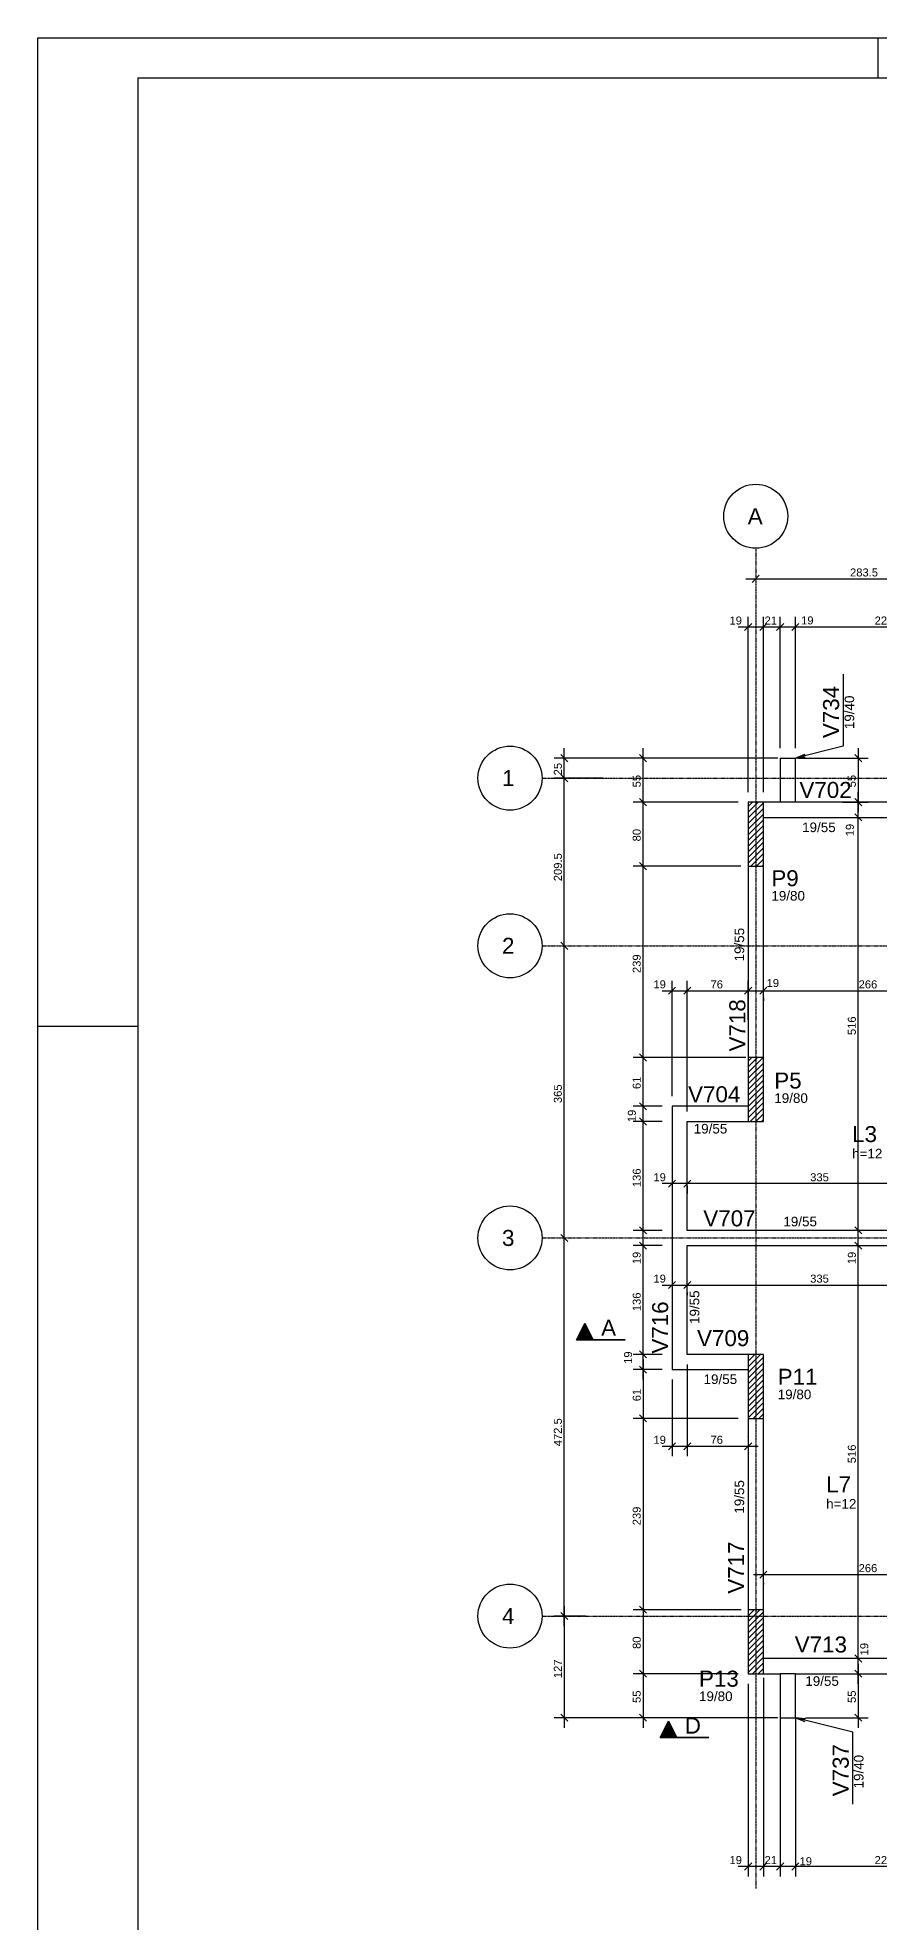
# Model space of a CAD drawing. Extents: x 37185 to 43130, y -8131 to -3926.
# Drawn here: x 37185 to 38236, y -6281 to -3926 of the extents above; entities that cross this region are included whole.
import ezdxf

# ---------------------------------------------------------------- set-up
doc = ezdxf.new("R2010")
doc.units = 0
doc.header["$MEASUREMENT"] = 0
doc.linetypes.add('ESTILO_TQS_0004', pattern=[1.12, 0.5, -0.2, 0.01, -0.2, 0.01, -0.2])
for name, color, linetype in [('20', 7, 'CONTINUOUS'), ('21', 5, 'CONTINUOUS'), ('37', 4, 'CONTINUOUS'), ('39', 74, 'CONTINUOUS'), ('42', 3, 'CONTINUOUS'), ('43', 3, 'CONTINUOUS'), ('44', 3, 'CONTINUOUS'), ('45', 2, 'CONTINUOUS'), ('46', 2, 'CONTINUOUS'), ('47', 2, 'CONTINUOUS'), ('50', 5, 'CONTINUOUS'), ('51', 5, 'CONTINUOUS'), ('70', 160, 'CONTINUOUS'), ('75', 9, 'CONTINUOUS'), ('79', 12, 'CONTINUOUS'), ('82', 252, 'CONTINUOUS')]:
    doc.layers.add(name, color=color, linetype=linetype)
doc.styles.add('TQS_ARIAL', font='arial.ttf')

msp = doc.modelspace()

# ---------------------------------------------------------------- linework, layer by layer
at = {"layer": '20', "linetype": 'Continuous'}
for p, q in [((37184.545, -8131.33), (37184.545, -3926.33)), ((37184.545, -3926.33), (43129.545, -3926.33)), ((38234.545, -3976.33), (38234.545, -3926.33)), ((37184.545, -5161.33), (37309.545, -5161.33))]:
    msp.add_line(p, q, dxfattribs=at)
at = {"layer": '21', "linetype": 'Continuous'}
for q in [(43079.545, -3976.33), (37309.545, -8081.33)]:
    msp.add_line((37309.545, -3976.33), q, dxfattribs=at)
at = {"layer": '37', "linetype": 'Continuous'}
for points in [[(38111.959, -4826.517), (38111.959, -4881.517)], [(38111.959, -4826.517), (38130.959, -4826.517)], [(38130.959, -4881.517), (38130.959, -4826.517)], [(38111.959, -4881.517), (38090.959, -4881.517)], [(38130.959, -4881.517), (38111.959, -4881.517)], [(38356.959, -4881.517), (38130.959, -4881.517)], [(38090.959, -4900.517), (38121.459, -4900.517)], [(38121.459, -4900.517), (38356.959, -4900.517)], [(38071.959, -4961.517), (38071.959, -5200.517)], [(38090.959, -5200.517), (38090.959, -4961.517)], [(38071.959, -5261.517), (37976.959, -5261.517)], [(37976.959, -5261.517), (37976.959, -5426.017)], [(37995.959, -5280.517), (38071.959, -5280.517)], [(37995.959, -5416.517), (37995.959, -5280.517)], [(37976.959, -5426.017), (37976.959, -5590.517)], [(38324.959, -5416.517), (37995.959, -5416.517)], [(37995.959, -5435.517), (38324.959, -5435.517)], [(37995.959, -5571.517), (37995.959, -5435.517)], [(38071.959, -5571.517), (37995.959, -5571.517)], [(37976.959, -5590.517), (38071.959, -5590.517)], [(38071.959, -5651.517), (38071.959, -5890.517)], [(38090.959, -5890.517), (38090.959, -5651.517)], [(38121.459, -5951.517), (38090.959, -5951.517)], [(38356.959, -5951.517), (38121.459, -5951.517)], [(38090.959, -5970.517), (38111.959, -5970.517)], [(38111.959, -5970.517), (38111.959, -6025.517)], [(38130.959, -5970.517), (38111.959, -5970.517)], [(38130.959, -5970.517), (38356.959, -5970.517)], [(38130.959, -6025.517), (38130.959, -5970.517)], [(38111.959, -6025.517), (38130.959, -6025.517)]]:
    msp.add_lwpolyline(points, dxfattribs=at)
at = {"layer": '39', "linetype": 'Continuous'}
for p, q in [((38071.959, -4894.128), (38084.57, -4881.517)), ((38071.959, -4887.057), (38077.499, -4881.517)), ((38071.959, -4901.199), (38090.959, -4882.199)), ((38071.959, -4908.27), (38090.959, -4889.27)), ((38071.959, -4915.341), (38090.959, -4896.341)), ((38071.959, -4922.412), (38090.959, -4903.412)), ((38071.959, -4929.483), (38090.959, -4910.483)), ((38071.959, -4936.554), (38090.959, -4917.554)), ((38071.959, -4943.625), (38090.959, -4924.625)), ((38071.959, -4950.697), (38090.959, -4931.697)), ((38071.959, -4957.768), (38090.959, -4938.768)), ((38075.281, -4961.517), (38090.959, -4945.839)), ((38082.352, -4961.517), (38090.959, -4952.91)), ((38089.423, -4961.517), (38090.959, -4959.981)), ((38071.959, -5219.397), (38090.839, -5200.517)), ((38071.959, -5212.326), (38083.768, -5200.517)), ((38071.959, -5205.255), (38076.697, -5200.517)), ((38071.959, -5226.468), (38090.959, -5207.468)), ((38071.959, -5233.539), (38090.959, -5214.539)), ((38071.959, -5240.61), (38090.959, -5221.61)), ((38071.959, -5247.681), (38090.959, -5228.681)), ((38071.959, -5254.752), (38090.959, -5235.752)), ((38071.959, -5261.824), (38090.959, -5242.824)), ((38071.959, -5268.895), (38090.959, -5249.895)), ((38071.959, -5275.966), (38090.959, -5256.966)), ((38074.479, -5280.517), (38090.959, -5264.037)), ((38081.55, -5280.517), (38090.959, -5271.108)), ((38088.621, -5280.517), (38090.959, -5278.179)), ((38071.959, -5587.093), (38087.534, -5571.517)), ((38071.959, -5580.022), (38080.463, -5571.517)), ((38071.959, -5572.951), (38073.392, -5571.517)), ((38071.959, -5594.164), (38090.959, -5575.164)), ((38071.959, -5601.235), (38090.959, -5582.235)), ((38071.959, -5608.306), (38090.959, -5589.306)), ((38071.959, -5615.377), (38090.959, -5596.377)), ((38071.959, -5622.448), (38090.959, -5603.448)), ((38071.959, -5629.519), (38090.959, -5610.519)), ((38071.959, -5636.59), (38090.959, -5617.59)), ((38071.959, -5643.661), (38090.959, -5624.661)), ((38071.959, -5650.732), (38090.959, -5631.732)), ((38078.245, -5651.517), (38090.959, -5638.803)), ((38085.316, -5651.517), (38090.959, -5645.874)), ((38071.959, -5905.291), (38086.732, -5890.517)), ((38071.959, -5898.22), (38079.661, -5890.517)), ((38071.959, -5891.149), (38072.59, -5890.517)), ((38071.959, -5912.362), (38090.959, -5893.362)), ((38071.959, -5919.433), (38090.959, -5900.433)), ((38071.959, -5926.504), (38090.959, -5907.504)), ((38071.959, -5933.575), (38090.959, -5914.575)), ((38071.959, -5940.646), (38090.959, -5921.646)), ((38071.959, -5947.717), (38090.959, -5928.717)), ((38071.959, -5954.788), (38090.959, -5935.788)), ((38071.959, -5961.859), (38090.959, -5942.859)), ((38071.959, -5968.93), (38090.959, -5949.93)), ((38077.443, -5970.517), (38090.959, -5957.001)), ((38084.514, -5970.517), (38090.959, -5964.072))]:
    msp.add_line(p, q, dxfattribs=at)
for points in [[(38071.959, -4961.517), (38090.959, -4961.517), (38090.959, -4881.517), (38071.959, -4881.517), (38071.959, -4961.517)], [(38071.959, -5280.517), (38090.959, -5280.517), (38090.959, -5200.517), (38071.959, -5200.517), (38071.959, -5280.517)], [(38071.959, -5651.517), (38090.959, -5651.517), (38090.959, -5571.517), (38071.959, -5571.517), (38071.959, -5651.517)], [(38071.959, -5970.517), (38090.959, -5970.517), (38090.959, -5890.517), (38071.959, -5890.517), (38071.959, -5970.517)]]:
    msp.add_lwpolyline(points, dxfattribs=at)
at = {"layer": '50', "linetype": 'Continuous'}
for centre in [(38081.459, -4524.239), (37774.52, -4851.517), (37774.52, -5061.017), (37774.52, -5426.017), (37774.52, -5898.517)]:
    msp.add_circle(centre, 40, dxfattribs=at)
at = {"layer": '70', "linetype": 'ESTILO_TQS_0004'}
for p, q in [((38081.459, -4564.239), (38081.459, -6239.048)), ((37814.52, -4851.517), (40094.166, -4851.517)), ((37814.52, -5061.017), (40094.166, -5061.017)), ((37814.52, -5426.017), (40094.166, -5426.017)), ((37814.52, -5898.517), (40094.166, -5898.517))]:
    msp.add_line(p, q, dxfattribs=at)
at = {"layer": '75', "linetype": 'Continuous'}
for p, q in [((38068.959, -4602.495), (38377.459, -4602.495)), ((38077.039, -4606.914), (38085.878, -4598.075)), ((38081.459, -4602.495), (38081.459, -4602.495)), ((38067.539, -4666.977), (38076.378, -4658.138)), ((38071.959, -4869.017), (38071.959, -4650.058)), ((38086.539, -4666.977), (38095.378, -4658.138)), ((38086.539, -4666.977), (38095.378, -4658.138)), ((38090.959, -4869.017), (38090.959, -4650.058)), ((38090.959, -4869.017), (38090.959, -4650.058)), ((38107.539, -4666.977), (38116.378, -4658.138)), ((38107.539, -4666.977), (38116.378, -4658.138)), ((38111.959, -4814.017), (38111.959, -4650.058)), ((38111.959, -4814.017), (38111.959, -4650.058)), ((38126.539, -4666.977), (38135.378, -4658.138)), ((38126.539, -4666.977), (38135.378, -4658.138)), ((38130.959, -4814.017), (38130.959, -4650.058)), ((38130.959, -4814.017), (38130.959, -4650.058)), ((38059.459, -4662.558), (38103.459, -4662.558)), ((38078.459, -4662.558), (38124.459, -4662.558)), ((38099.459, -4662.558), (38143.459, -4662.558)), ((38118.459, -4662.558), (38369.459, -4662.558)), ((38099.459, -4826.517), (37829.754, -4826.517)), ((37846.674, -4830.936), (37837.835, -4822.097)), ((37842.254, -4864.017), (37842.254, -4814.017)), ((38108.959, -4826.517), (37928.257, -4826.517)), ((37945.176, -4830.936), (37936.337, -4822.097)), ((37940.757, -4894.017), (37940.757, -4814.017)), ((38111.959, -4826.517), (38111.959, -4826.517)), ((38111.959, -4826.517), (38111.959, -4826.517)), ((38111.959, -4826.517), (38111.959, -4826.517)), ((38121.459, -4826.517), (38121.459, -4826.517)), ((38121.459, -4826.517), (38121.459, -4826.517)), ((38130.959, -4826.517), (38130.959, -4826.517)), ((38130.959, -4826.517), (38130.959, -4826.517)), ((38133.959, -4826.517), (38221.959, -4826.517)), ((38205.039, -4822.097), (38213.878, -4830.936)), ((38209.459, -4814.017), (38209.459, -4894.017)), ((37846.674, -4855.936), (37837.835, -4847.097)), ((37846.674, -4855.936), (37837.835, -4847.097)), ((37842.254, -5073.517), (37842.254, -4839.017)), ((37890.253, -4851.517), (37829.754, -4851.517)), ((37842.254, -4851.517), (37842.254, -4851.517)), ((37902.753, -4851.517), (37902.753, -4851.517)), ((37940.757, -4974.017), (37940.757, -4869.017)), ((38209.459, -4913.017), (38209.459, -4869.017)), ((38059.459, -4881.517), (37928.257, -4881.517)), ((38059.459, -4881.517), (37928.257, -4881.517)), ((37945.176, -4885.936), (37936.337, -4877.097)), ((37945.176, -4885.936), (37936.337, -4877.097)), ((38071.959, -4881.517), (38071.959, -4881.517)), ((38071.959, -4881.517), (38071.959, -4881.517)), ((38071.959, -4881.517), (38071.959, -4881.517)), ((38090.959, -4881.517), (38090.959, -4881.517)), ((38090.959, -4881.517), (38090.959, -4881.517)), ((38177.142, -4881.517), (38177.142, -4881.517)), ((38189.642, -4881.517), (38221.959, -4881.517)), ((38213.878, -4885.936), (38205.039, -4877.097)), ((38205.039, -4877.097), (38213.878, -4885.936)), ((38213.878, -4904.936), (38205.039, -4896.097)), ((38213.878, -4904.936), (38205.039, -4896.097)), ((38209.459, -4881.517), (38209.459, -4881.517)), ((38209.459, -5429.017), (38209.459, -4888.017)), ((38209.459, -4900.517), (38209.459, -4900.517)), ((38209.459, -4900.517), (38209.459, -4900.517)), ((38062.823, -4961.517), (37928.257, -4961.517)), ((38062.823, -4961.517), (37928.257, -4961.517)), ((37945.176, -4965.936), (37936.337, -4957.097)), ((37945.176, -4965.936), (37936.337, -4957.097)), ((37940.757, -5213.017), (37940.757, -4949.017)), ((38075.323, -4961.517), (38075.323, -4961.517)), ((38075.323, -4961.517), (38075.323, -4961.517)), ((37846.674, -5065.436), (37837.835, -5056.597)), ((37846.674, -5065.436), (37837.835, -5056.597)), ((37842.254, -5438.517), (37842.254, -5048.517)), ((37842.254, -5061.017), (37842.254, -5061.017)), ((37842.254, -5061.017), (37842.254, -5061.017)), ((37976.959, -5249.017), (37976.959, -5104.665)), ((37995.959, -5268.017), (37995.959, -5104.665)), ((37995.959, -5268.017), (37995.959, -5104.665)), ((38071.959, -5153.436), (38071.959, -5104.665)), ((37964.459, -5117.165), (38008.459, -5117.165)), ((37972.539, -5121.584), (37981.378, -5112.746)), ((37983.459, -5117.165), (38084.459, -5117.165)), ((37991.539, -5121.584), (38000.378, -5112.746)), ((37991.539, -5121.584), (38000.378, -5112.746)), ((38059.459, -5117.165), (38103.459, -5117.165)), ((38067.539, -5121.584), (38076.378, -5112.746)), ((38067.539, -5121.584), (38076.378, -5112.746)), ((38071.959, -5113.408), (38071.959, -5113.408)), ((38071.959, -5125.908), (38071.959, -5129.665)), ((38078.459, -5117.165), (38369.459, -5117.165)), ((38086.539, -5121.584), (38095.378, -5112.746)), ((38086.539, -5121.584), (38095.378, -5112.746)), ((38090.959, -5113.408), (38090.959, -5113.408)), ((38090.959, -5113.408), (38090.959, -5113.408)), ((38090.959, -5125.908), (38090.959, -5129.665)), ((38090.959, -5125.908), (38090.959, -5129.665)), ((38071.959, -5165.936), (38071.959, -5165.936)), ((38068.959, -5200.517), (37928.257, -5200.517)), ((38068.959, -5200.517), (37928.257, -5200.517)), ((37945.176, -5204.936), (37936.337, -5196.097)), ((37945.176, -5204.936), (37936.337, -5196.097)), ((37940.757, -5274.017), (37940.757, -5188.017)), ((38081.459, -5200.517), (38081.459, -5200.517)), ((38081.459, -5200.517), (38081.459, -5200.517)), ((37940.757, -5293.017), (37940.757, -5249.017)), ((37964.459, -5261.517), (37928.257, -5261.517)), ((37964.459, -5261.517), (37928.257, -5261.517)), ((37945.176, -5265.936), (37936.337, -5257.097)), ((37945.176, -5265.936), (37936.337, -5257.097)), ((37940.757, -5429.017), (37940.757, -5268.017)), ((37976.959, -5261.517), (37976.959, -5261.517)), ((37976.959, -5261.517), (37976.959, -5261.517)), ((37976.959, -5261.517), (37976.959, -5261.517)), ((37964.459, -5280.517), (37928.257, -5280.517)), ((37964.459, -5280.517), (37928.257, -5280.517)), ((37945.176, -5284.936), (37936.337, -5276.097)), ((37945.176, -5284.936), (37936.337, -5276.097)), ((37976.959, -5280.517), (37976.959, -5280.517)), ((37976.959, -5280.517), (37976.959, -5280.517)), ((37995.959, -5280.517), (37995.959, -5280.517)), ((37995.959, -5280.517), (37995.959, -5280.517)), ((37976.959, -5343.767), (37976.959, -5343.767)), ((38008.459, -5358.18), (37964.459, -5358.18)), ((37981.378, -5353.76), (37972.539, -5362.599)), ((37976.959, -5356.267), (37976.959, -5370.68)), ((38343.459, -5358.18), (37983.459, -5358.18)), ((38000.378, -5353.76), (37991.539, -5362.599)), ((38000.378, -5353.76), (37991.539, -5362.599)), ((37995.959, -5348.517), (37995.959, -5348.517)), ((37995.959, -5348.517), (37995.959, -5348.517)), ((37995.959, -5361.017), (37995.959, -5370.68)), ((37995.959, -5361.017), (37995.959, -5370.68)), ((37842.254, -5911.017), (37842.254, -5413.517)), ((37945.176, -5420.936), (37936.337, -5412.097)), ((37945.176, -5420.936), (37936.337, -5412.097)), ((37940.757, -5448.017), (37940.757, -5404.017)), ((38213.878, -5420.936), (38205.039, -5412.097)), ((38213.878, -5420.936), (38205.039, -5412.097)), ((38209.459, -5448.017), (38209.459, -5404.017)), ((37846.674, -5430.436), (37837.835, -5421.597)), ((37846.674, -5430.436), (37837.835, -5421.597)), ((37842.254, -5426.017), (37842.254, -5426.017)), ((37842.254, -5426.017), (37842.254, -5426.017)), ((37964.459, -5416.517), (37928.257, -5416.517)), ((37964.459, -5416.517), (37928.257, -5416.517)), ((37964.459, -5435.517), (37928.257, -5435.517)), ((37964.459, -5435.517), (37928.257, -5435.517)), ((37945.176, -5439.936), (37936.337, -5431.097)), ((37945.176, -5439.936), (37936.337, -5431.097)), ((37940.757, -5584.017), (37940.757, -5423.017)), ((37976.959, -5416.517), (37976.959, -5416.517)), ((37976.959, -5416.517), (37976.959, -5416.517)), ((37976.959, -5435.517), (37976.959, -5435.517)), ((37976.959, -5435.517), (37976.959, -5435.517)), ((38213.878, -5439.936), (38205.039, -5431.097)), ((38213.878, -5439.936), (38205.039, -5431.097)), ((38209.459, -5416.517), (38209.459, -5416.517)), ((38209.459, -5416.517), (38209.459, -5416.517)), ((38209.459, -5964.017), (38209.459, -5423.017)), ((38209.459, -5435.517), (38209.459, -5435.517)), ((38209.459, -5435.517), (38209.459, -5435.517)), ((37964.459, -5484.824), (38008.459, -5484.824)), ((37972.539, -5489.243), (37981.378, -5480.404)), ((37976.959, -5483.696), (37976.959, -5483.696)), ((37983.459, -5484.824), (38343.459, -5484.824)), ((37991.539, -5489.243), (38000.378, -5480.404)), ((37991.539, -5489.243), (38000.378, -5480.404)), ((37995.959, -5481.699), (37995.959, -5481.699)), ((37995.959, -5481.699), (37995.959, -5481.699)), ((37976.959, -5496.196), (37976.959, -5497.324)), ((37995.959, -5494.199), (37995.959, -5497.324)), ((37995.959, -5494.199), (37995.959, -5497.324)), ((37857.578, -5553.273), (37867.948, -5532.531)), ((37857.719, -5553.186), (37867.948, -5532.727)), ((37867.948, -5532.531), (37878.276, -5553.186)), ((37867.948, -5532.727), (37878.178, -5553.186)), ((37918.375, -5553.273), (37857.578, -5553.273)), ((37857.719, -5553.186), (37918.375, -5553.186)), ((37858.473, -5551.678), (37877.424, -5551.678)), ((37859.271, -5550.082), (37876.626, -5550.082)), ((37860.069, -5548.487), (37875.828, -5548.487)), ((37860.866, -5546.891), (37875.031, -5546.891)), ((37861.664, -5545.296), (37874.233, -5545.296)), ((37862.462, -5543.7), (37873.435, -5543.7)), ((37863.255, -5542.114), (37872.637, -5542.105)), ((37864.057, -5540.509), (37871.84, -5540.509)), ((37864.855, -5538.914), (37871.042, -5538.914)), ((37865.653, -5537.318), (37870.244, -5537.318)), ((37866.45, -5535.722), (37869.446, -5535.722)), ((37867.248, -5534.127), (37868.649, -5534.127)), ((37964.459, -5571.517), (37928.257, -5571.517)), ((37964.459, -5571.517), (37928.257, -5571.517)), ((37945.176, -5575.937), (37936.337, -5567.098)), ((37945.176, -5575.937), (37936.337, -5567.098)), ((37940.757, -5603.017), (37940.757, -5559.017)), ((37940.757, -5578.017), (37940.757, -5664.017)), ((37976.959, -5571.517), (37976.959, -5571.517)), ((37976.959, -5571.517), (37976.959, -5571.517)), ((37995.959, -5571.517), (37995.959, -5571.517)), ((37995.959, -5571.517), (37995.959, -5571.517)), ((37964.459, -5590.517), (37928.257, -5590.517)), ((37964.459, -5590.517), (37928.257, -5590.517)), ((37945.176, -5594.937), (37936.337, -5586.098)), ((37936.337, -5586.098), (37945.176, -5594.937)), ((37976.959, -5590.517), (37976.959, -5590.517)), ((37976.959, -5590.517), (37976.959, -5590.517)), ((37976.959, -5590.517), (37976.959, -5590.517)), ((37976.959, -5603.017), (37976.959, -5698.722)), ((37995.959, -5584.017), (37995.959, -5698.722)), ((37995.959, -5584.017), (37995.959, -5698.722)), ((37936.337, -5647.098), (37945.176, -5655.937)), ((37936.337, -5647.098), (37945.176, -5655.937)), ((37940.757, -5639.017), (37940.757, -5903.017)), ((38059.459, -5651.517), (37928.257, -5651.517)), ((38059.459, -5651.517), (37928.257, -5651.517)), ((38071.959, -5651.517), (38071.959, -5651.517)), ((38071.959, -5651.517), (38071.959, -5651.517)), ((38071.959, -5673.895), (38071.959, -5673.722)), ((37964.459, -5686.222), (38008.459, -5686.222)), ((37972.539, -5690.642), (37981.378, -5681.803)), ((37983.459, -5686.222), (38084.459, -5686.222)), ((37991.539, -5690.642), (38000.378, -5681.803)), ((37991.539, -5690.642), (38000.378, -5681.803)), ((38067.539, -5690.642), (38076.378, -5681.803)), ((38071.959, -5686.395), (38071.959, -5686.395)), ((38078.459, -5846.582), (38369.459, -5846.582)), ((38086.539, -5851.001), (38095.378, -5842.162)), ((38090.959, -5844.403), (38090.959, -5844.403)), ((38090.959, -5856.903), (38090.959, -5859.082)), ((37842.254, -5886.017), (37842.254, -6038.017)), ((37936.337, -5886.098), (37945.176, -5894.937)), ((37936.337, -5886.098), (37945.176, -5894.937)), ((37940.757, -5878.017), (37940.757, -5983.017)), ((37868.626, -5898.517), (37829.754, -5898.517)), ((37846.674, -5902.936), (37837.835, -5894.097)), ((37837.835, -5894.097), (37846.674, -5902.936)), ((37842.254, -5898.517), (37842.254, -5898.517)), ((37881.126, -5898.517), (37881.126, -5898.517)), ((38063.334, -5890.517), (37928.257, -5890.517)), ((38063.334, -5890.517), (37928.257, -5890.517)), ((38075.834, -5890.517), (38075.834, -5890.517)), ((38075.834, -5890.517), (38075.834, -5890.517)), ((38213.878, -5955.937), (38205.039, -5947.098)), ((38213.878, -5955.937), (38205.039, -5947.098)), ((38209.459, -5983.017), (38209.459, -5939.017)), ((38209.459, -5951.517), (38209.459, -5951.517)), ((38209.459, -5951.517), (38209.459, -5951.517)), ((38059.459, -5970.517), (37928.257, -5970.517)), ((38059.459, -5970.517), (37928.257, -5970.517)), ((37936.337, -5966.098), (37945.176, -5974.937)), ((37936.337, -5966.098), (37945.176, -5974.937)), ((37940.757, -5958.017), (37940.757, -6038.017)), ((38071.959, -5970.517), (38071.959, -5970.517)), ((38071.959, -5970.517), (38071.959, -5970.517)), ((38071.959, -5970.517), (38071.959, -5970.517)), ((38090.959, -5963.072), (38090.959, -5963.072)), ((38090.959, -5963.072), (38090.959, -5963.072)), ((38090.959, -5975.572), (38090.959, -6223.846)), ((38090.959, -5975.572), (38090.959, -6223.846)), ((38156.116, -5970.517), (38156.116, -5970.517)), ((38168.616, -5970.517), (38221.959, -5970.517)), ((38213.878, -5974.937), (38205.039, -5966.098)), ((38205.039, -5966.098), (38213.878, -5974.937)), ((38209.459, -5958.017), (38209.459, -6038.017)), ((38209.459, -5970.517), (38209.459, -5970.517)), ((38071.959, -5983.017), (38071.959, -6223.846)), ((38108.959, -6025.517), (37829.754, -6025.517)), ((37837.835, -6021.097), (37846.674, -6029.936)), ((38108.959, -6025.517), (37928.257, -6025.517)), ((37936.337, -6021.097), (37945.176, -6029.936)), ((38111.959, -6014.012), (38111.959, -6014.012)), ((38111.959, -6014.012), (38111.959, -6014.012)), ((38111.959, -6026.512), (38111.959, -6223.846)), ((38111.959, -6026.512), (38111.959, -6223.846)), ((38121.459, -6025.517), (38121.459, -6025.517)), ((38121.459, -6025.517), (38121.459, -6025.517)), ((38130.959, -6013.712), (38130.959, -6013.712)), ((38130.959, -6013.712), (38130.959, -6013.712)), ((38130.959, -6025.517), (38130.959, -6025.517)), ((38130.959, -6026.212), (38130.959, -6223.846)), ((38130.959, -6026.212), (38130.959, -6223.846)), ((38143.459, -6025.517), (38221.959, -6025.517)), ((38205.039, -6021.097), (38213.878, -6029.936)), ((37962.016, -6050.277), (37972.387, -6029.536)), ((38022.814, -6050.277), (37962.016, -6050.277)), ((37962.157, -6050.19), (37972.387, -6029.731)), ((37962.157, -6050.19), (38022.814, -6050.19)), ((37962.911, -6048.682), (37981.862, -6048.682)), ((37963.709, -6047.086), (37981.064, -6047.086)), ((37964.507, -6045.491), (37980.267, -6045.491)), ((37965.305, -6043.895), (37979.469, -6043.895)), ((37966.102, -6042.3), (37978.671, -6042.3)), ((37966.9, -6040.704), (37977.873, -6040.704)), ((37967.693, -6039.118), (37977.076, -6039.109)), ((37968.496, -6037.513), (37976.278, -6037.513)), ((37969.293, -6035.918), (37975.48, -6035.918)), ((37970.091, -6034.322), (37974.682, -6034.322)), ((37970.889, -6032.727), (37973.885, -6032.727)), ((37971.687, -6031.131), (37973.087, -6031.131)), ((37972.387, -6029.536), (37982.714, -6050.19)), ((37972.387, -6029.731), (37982.616, -6050.19)), ((38103.459, -6211.346), (38059.459, -6211.346)), ((38076.378, -6206.927), (38067.539, -6215.766)), ((38124.459, -6211.346), (38078.459, -6211.346)), ((38095.378, -6206.927), (38086.539, -6215.766)), ((38095.378, -6206.927), (38086.539, -6215.766)), ((38143.459, -6211.346), (38099.459, -6211.346)), ((38116.378, -6206.927), (38107.539, -6215.766)), ((38116.378, -6206.927), (38107.539, -6215.766)), ((38369.459, -6211.346), (38118.459, -6211.346)), ((38135.378, -6206.927), (38126.539, -6215.766)), ((38135.378, -6206.927), (38126.539, -6215.766))]:
    msp.add_line(p, q, dxfattribs=at)
for points in [[(38190.523, -4721.459), (38190.523, -4811.459), (38130.959, -4826.517), (38142.574, -4821.897), (38130.959, -4826.517), (38143.374, -4825.061)], [(38202.556, -6133.654), (38202.556, -6043.654), (38130.959, -6025.517), (38143.373, -6026.978), (38130.959, -6025.517), (38142.571, -6030.141)]]:
    msp.add_lwpolyline(points, dxfattribs=at)
at = {"layer": '79', "linetype": 'Continuous'}
for points in [[(37857.719, -5553.186), (37867.948, -5532.727), (37878.178, -5553.186), (37857.719, -5553.186)], [(37962.157, -6050.19), (37972.387, -6029.731), (37982.616, -6050.19), (37962.157, -6050.19)]]:
    msp.add_lwpolyline(points, dxfattribs=at)
at = {"layer": '82', "linetype": 'Continuous'}
for p, q in [((38081.459, -4921.517), (38081.459, -4921.517)), ((38081.459, -5240.517), (38081.459, -5240.517)), ((38081.459, -5611.517), (38081.459, -5611.517)), ((38081.459, -5930.517), (38081.459, -5930.517))]:
    msp.add_line(p, q, dxfattribs=at)

# ---------------------------------------------------------------- texts
at = {"layer": '42', "linetype": 'Continuous', "style": 'TQS_ARIAL'}
for s, p in [('V734', (38185.523, -4801.459)), ('V718', (38068.432, -5192.991)), ('V716', (37971.959, -5570.517)), ('V717', (38066.959, -5870.517)), ('V737', (38197.556, -6123.654))]:
    msp.add_text(s, height=20, rotation=90, dxfattribs=at).set_placement(p)
for s, p in [('V702', (38136.02, -4876.251)), ('V704', (37996.959, -5256.517)), ('V707', (38015.959, -5411.517)), ('V709', (38008.125, -5561.221)), ('V713', (38130.189, -5943.958))]:
    msp.add_text(s, height=20, dxfattribs=at).set_placement(p)
at = {"layer": '43', "linetype": 'Continuous', "style": 'TQS_ARIAL'}
for s, p in [('P9', (38100.959, -4986.517)), ('P5', (38104.62, -5239.292)), ('P11', (38108.895, -5609.489)), ('P13', (38010.571, -5986.681))]:
    msp.add_text(s, height=20, dxfattribs=at).set_placement(p)
at = {"layer": '44', "linetype": 'Continuous', "style": 'TQS_ARIAL'}
for s, p in [('L3', (38201.85, -5306.251)), ('L7', (38169.404, -5743.86))]:
    msp.add_text(s, height=20, dxfattribs=at).set_placement(p)
at = {"layer": '45', "linetype": 'Continuous', "style": 'TQS_ARIAL'}
for s, p in [('19/40', (38204.444, -4790.298)), ('19/55', (38066.959, -5080.517)), ('19/55', (38010.959, -5533.517)), ('19/55', (38066.959, -5770.517)), ('19/40', (38216.074, -6113.849))]:
    msp.add_text(s, height=12, rotation=90, dxfattribs=at).set_placement(p)
for p in [(38139.393, -4918.932), (38003.959, -5295.517), (38115.959, -5411.517), (38016.285, -5608.538), (38143.361, -5985.639)]:
    msp.add_text('19/55', height=12, dxfattribs=at).set_placement(p)
at = {"layer": '46', "linetype": 'Continuous', "style": 'TQS_ARIAL'}
for p in [(38100.959, -5004.517), (38104.62, -5257.292), (38108.895, -5627.489), (38010.571, -6004.681)]:
    msp.add_text('19/80', height=12, dxfattribs=at).set_placement(p)
at = {"layer": '47', "linetype": 'Continuous', "style": 'TQS_ARIAL'}
for p in [(38201.85, -5326.651), (38169.404, -5764.26)]:
    msp.add_text('h=12', height=12, dxfattribs=at).set_placement(p)
at = {"layer": '51', "linetype": 'Continuous', "style": 'TQS_ARIAL'}
for s, p in [('A', (38071.459, -4534.239)), ('1', (37764.52, -4861.517)), ('2', (37764.52, -5071.017)), ('3', (37764.52, -5436.017)), ('4', (37764.52, -5908.517))]:
    msp.add_text(s, height=20, dxfattribs=at).set_placement(p)
at = {"layer": '75', "linetype": 'Continuous', "style": 'TQS_ARIAL'}
for s, height, p in [('283.5', 10, (38199.209, -4599.495)), ('19', 10, (38048.625, -4659.558)), ('21', 10, (38092.459, -4659.558)), ('19', 10, (38138.092, -4659.431)), ('226', 10, (38229.959, -4659.558)), ('19', 10, (37953.625, -5114.165)), ('76', 10, (38024.959, -5114.165)), ('19', 10, (38095.037, -5112.5)), ('266', 10, (38209.959, -5114.165)), ('19', 10, (37953.625, -5355.18)), ('335', 10, (38149.459, -5355.18)), ('19', 10, (37953.625, -5481.824)), ('335', 10, (38149.459, -5481.824)), ('A', 20, (37888.375, -5548.273)), ('19', 10, (37953.625, -5683.222)), ('76', 10, (38024.959, -5683.222)), ('266', 10, (38209.959, -5843.582)), ('D', 20, (37992.814, -6045.277)), ('19', 10, (38048.625, -6208.346)), ('21', 10, (38092.459, -6208.346)), ('19', 10, (38136.165, -6209.774)), ('226', 10, (38229.959, -6208.346))]:
    msp.add_text(s, height=height, dxfattribs=at).set_placement(p)
for s, p in [('25', (37839.254, -4848.017)), ('55', (37937.757, -4863.017)), ('55', (38206.459, -4863.017)), ('80', (37937.757, -4930.517)), ('19', (38203.939, -4924.162)), ('209.5', (37839.254, -4980.267)), ('239', (37937.757, -5095.017)), ('516', (38206.459, -5172.517)), ('61', (37937.757, -5240.017)), ('365', (37839.254, -5257.517)), ('19', (37931.667, -5281.323)), ('136', (37937.757, -5362.517)), ('19', (37937.757, -5458.85)), ('19', (38206.459, -5458.85)), ('136', (37937.757, -5517.517)), ('19', (37926.955, -5583.319)), ('61', (37937.757, -5630.017)), ('472.5', (37839.254, -5686.267)), ('516', (38206.459, -5707.517)), ('239', (37937.757, -5785.017)), ('80', (37937.757, -5939.517)), ('19', (38221.996, -5947.552)), ('127', (37839.254, -5976.017)), ('55', (37937.757, -6007.017)), ('55', (38206.459, -6007.017))]:
    msp.add_text(s, height=10, rotation=90, dxfattribs=at).set_placement(p)

doc.saveas('drawing.dxf')
